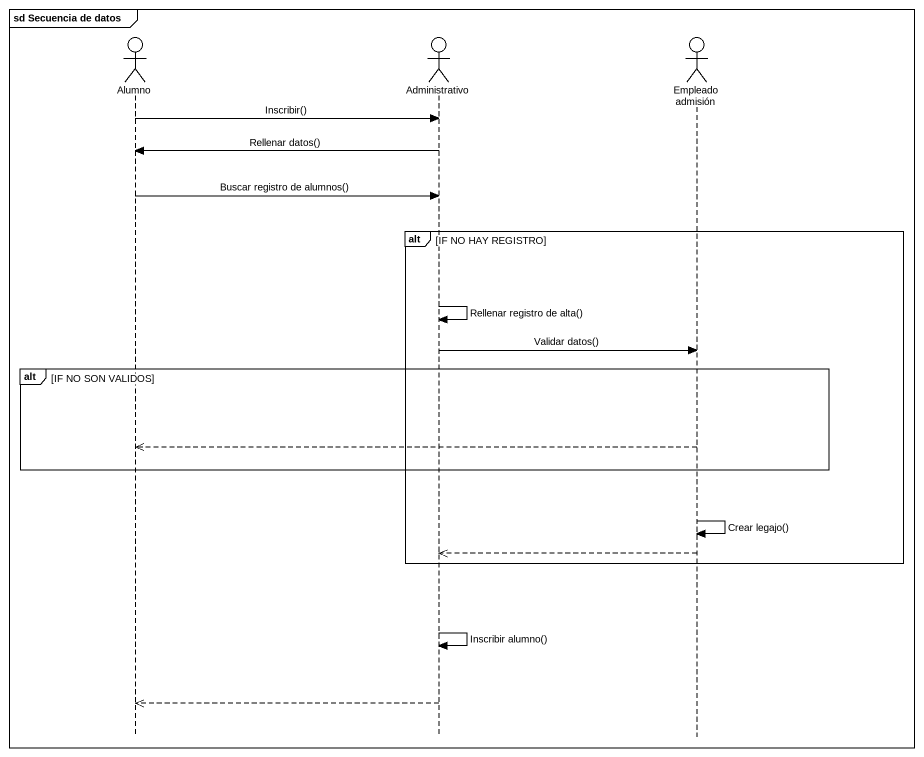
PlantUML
@startuml
mainframe sd Secuencia de datos
hide footbox
actor Alumno
actor Administrativo
actor "Empleado admisión" as Empleado_admisión

Alumno -> Administrativo : Inscribir()
Administrativo -> Alumno : Rellenar datos()
Alumno -> Administrativo : Buscar registro de alumnos()
alt IF NO HAY REGISTRO
  Administrativo -> Administrativo : Rellenar registro de alta()
  Administrativo -> Empleado_admisión : Validar datos()
  alt IF NO SON VALIDOS
    Empleado_admisión -->> Alumno
  end
  Empleado_admisión -> Empleado_admisión : Crear legajo()
  Empleado_admisión -->> Administrativo
end
Administrativo -> Administrativo : Inscribir alumno()
Administrativo -->> Alumno
@enduml
